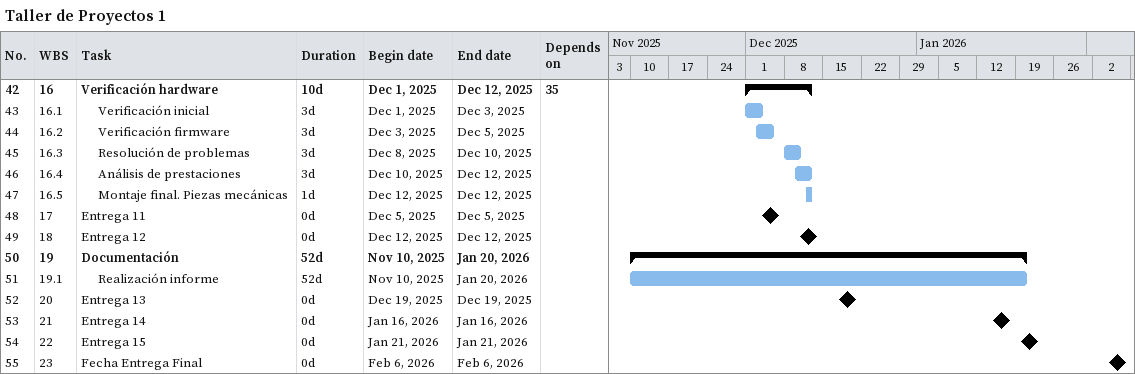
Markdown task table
Taller de Proyectos 1

| ID | WBS | Task | Duration | Start | Finish | Predecessors |
|---|---|---|---|---|---|---|
| 42 | 16 | **Verificación hardware** | 10d | 2025-12-01 | 2025-12-12 | 35 |
| 43 | 16.1 | Verificación inicial | 3d | 2025-12-01 | 2025-12-03 |  |
| 44 | 16.2 | Verificación firmware | 3d | 2025-12-03 | 2025-12-05 |  |
| 45 | 16.3 | Resolución de problemas | 3d | 2025-12-08 | 2025-12-10 |  |
| 46 | 16.4 | Análisis de prestaciones | 3d | 2025-12-10 | 2025-12-12 |  |
| 47 | 16.5 | Montaje final. Piezas mecánicas | 1d | 2025-12-12 | 2025-12-12 |  |
| 48 | 17 | Entrega 11 | 0d | 2025-12-05 | 2025-12-05 |  |
| 49 | 18 | Entrega 12 | 0d | 2025-12-12 | 2025-12-12 |  |
| 50 | 19 | **Documentación** | 52d | 2025-11-10 | 2026-01-20 |  |
| 51 | 19.1 | Realización informe | 52d | 2025-11-10 | 2026-01-20 |  |
| 52 | 20 | Entrega 13 | 0d | 2025-12-19 | 2025-12-19 |  |
| 53 | 21 | Entrega 14 | 0d | 2026-01-16 | 2026-01-16 |  |
| 54 | 22 | Entrega 15 | 0d | 2026-01-21 | 2026-01-21 |  |
| 55 | 23 | Fecha Entrega Final | 0d | 2026-02-06 | 2026-02-06 |  |
